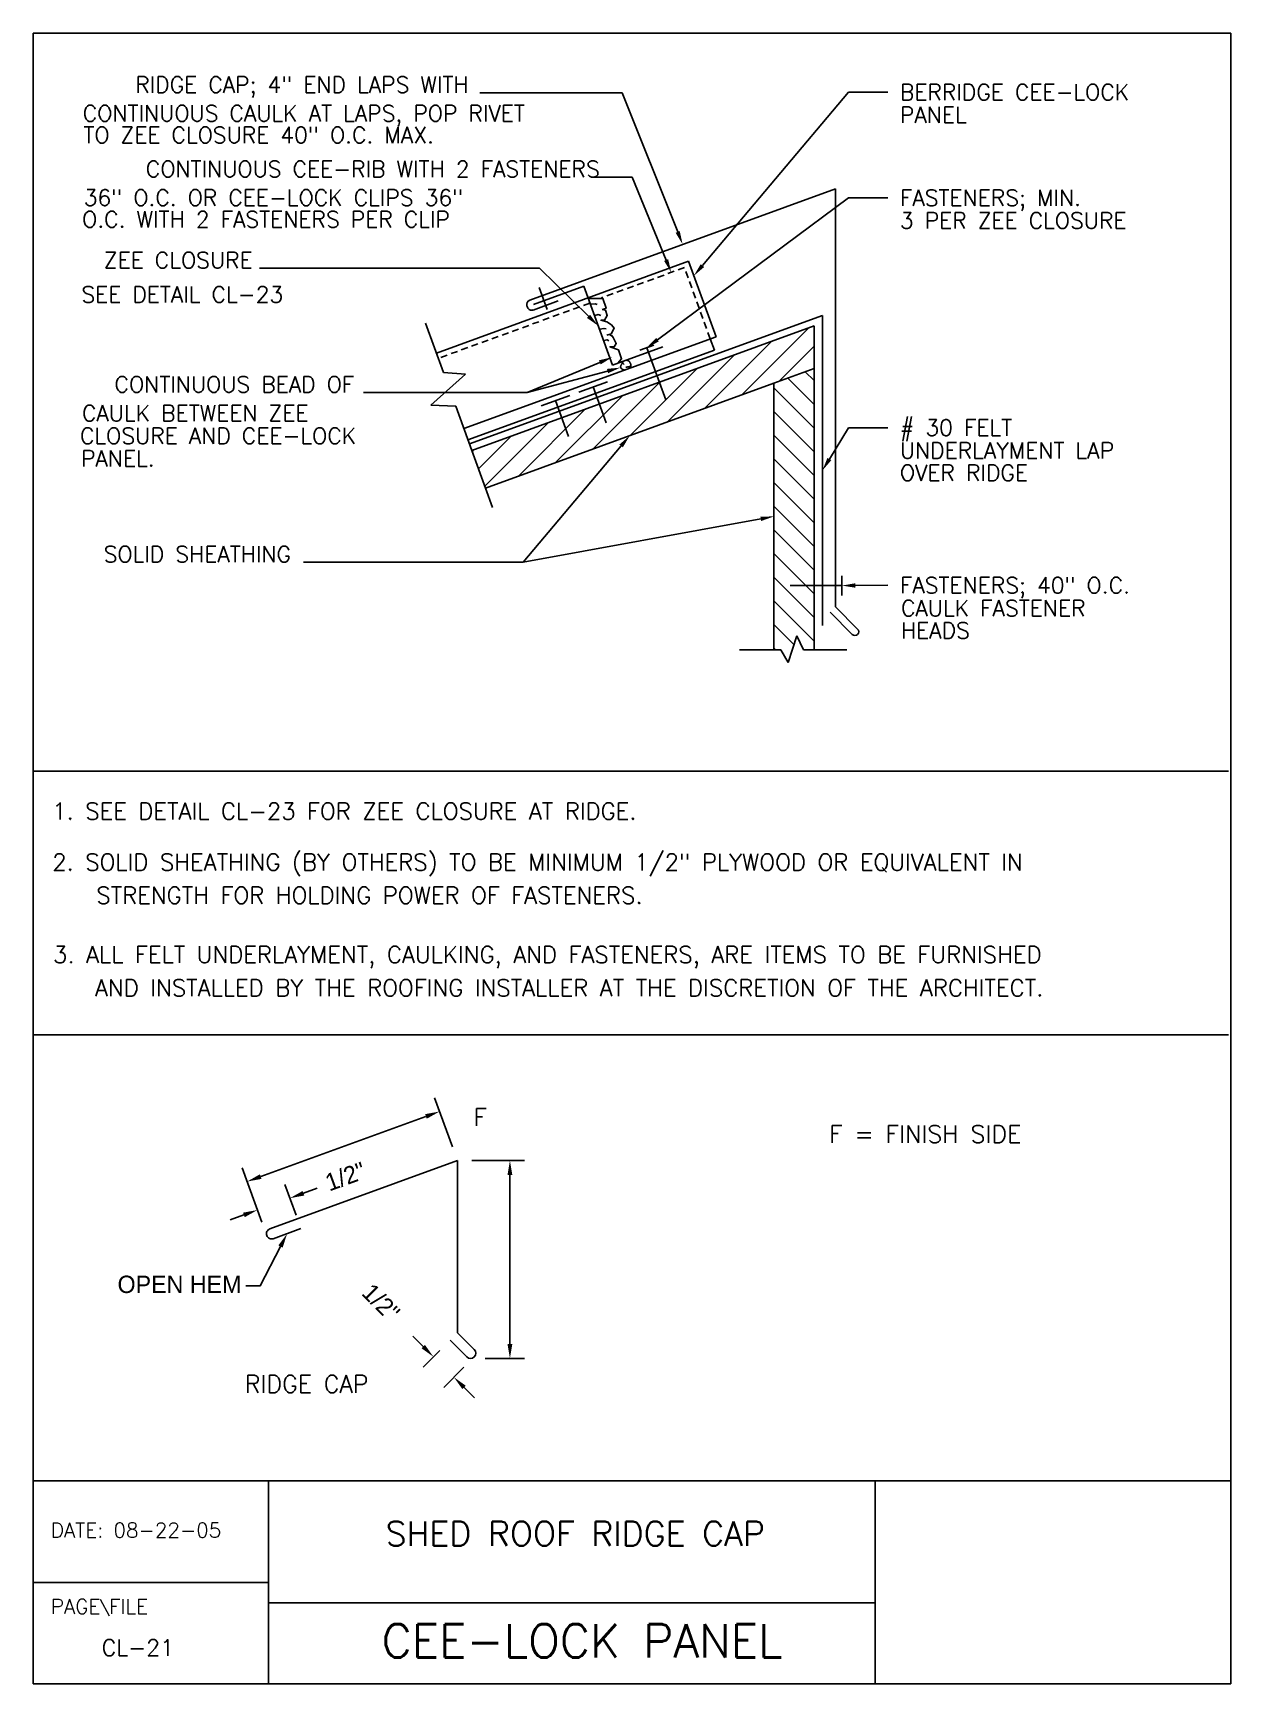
# Model space of a CAD drawing. Extents: x -3 to 26.4, y -7.6 to 33.
import ezdxf
from ezdxf.enums import TextEntityAlignment as Align

# ---------------------------------------------------------------- set-up
doc = ezdxf.new("R2010")
doc.units = 0
doc.header["$LTSCALE"] = 0.333325
doc.header["$MEASUREMENT"] = 0
doc.linetypes.add('HIDDENX2', pattern=[0.75, 0.5, -0.25])
doc.layers.get('0').update_dxf_attribs({"linetype": 'CONTINUOUS'})
for name, color, linetype in [('1', 7, 'CONTINUOUS'), ('BORDER', 7, 'CONTINUOUS'), ('CMP-FLSH', 7, 'CONTINUOUS'), ('DIM-TXT', 7, 'CONTINUOUS'), ('STRCTR', 7, 'CONTINUOUS')]:
    doc.layers.add(name, color=color, linetype=linetype)
doc.styles.add('AU101S01', font='SIMPLEX.SHX')
doc.styles.add('ROMANS', font='romans', dxfattribs={"height": 0.25})

# ---------------------------------------------------------------- blocks, each defined once
blk = doc.blocks.new('*X7')
at = {"color": 0, "linetype": 'CONTINUOUS'}
for p, q in [((42.502, 24.382), (43.757, 25.637)), ((41.807, 24.129), (43.062, 25.384)), ((43.197, 24.635), (43.853, 25.292)), ((41.112, 23.876), (42.367, 25.131)), ((40.417, 23.623), (41.672, 24.878)), ((39.028, 23.118), (40.282, 24.373)), ((39.722, 23.371), (40.977, 24.625)), ((38.333, 22.865), (39.588, 24.12)), ((37.706, 22.68), (38.893, 23.867)), ((37.588, 23.004), (38.198, 23.614)), ((37.47, 23.328), (37.503, 23.361))]:
    blk.add_line(p, q, dxfattribs=at)
blk = doc.blocks.new('*X8')
at = {"color": 0, "linetype": 'CONTINUOUS'}
for p, q in [((43.853, 24.206), (43.363, 24.696)), ((43.853, 24.648), (43.687, 24.814)), ((43.853, 23.764), (43.103, 24.514)), ((43.853, 23.322), (43.103, 24.072)), ((43.853, 22.88), (43.103, 23.63)), ((43.853, 22.438), (43.103, 23.188)), ((43.853, 21.996), (43.103, 22.746)), ((43.853, 21.554), (43.103, 22.304)), ((43.853, 21.112), (43.103, 21.862)), ((43.853, 20.67), (43.103, 21.42)), ((43.853, 20.228), (43.103, 20.978)), ((43.853, 19.786), (43.103, 20.536)), ((43.478, 19.72), (43.103, 20.095)), ((43.128, 19.627), (43.103, 19.653))]:
    blk.add_line(p, q, dxfattribs=at)

msp = doc.modelspace()

# ---------------------------------------------------------------- linework, layer by layer
at = {"color": 5, "linetype": 'CONTINUOUS'}
for p, q in [((-3.043, 33.039), (26.438, 33.039)), ((-3.043, 33.039), (-3.043, -7.583)), ((26.438, 33.039), (26.438, -7.583)), ((26.438, -2.583), (-3.043, -2.583)), ((2.752, -7.583), (2.752, -2.583)), ((17.68, -7.583), (17.68, -2.583)), ((2.752, -5.083), (-3.043, -5.083)), ((17.68, -5.583), (2.752, -5.583)), ((26.438, -7.583), (-3.043, -7.583))]:
    msp.add_line(p, q, dxfattribs=at)
at = {"layer": 'BORDER', "color": 5}
for p, q in [((-3.043, 14.873), (26.379, 14.873)), ((-3.043, 8.387), (26.379, 8.387))]:
    msp.add_line(p, q, dxfattribs=at)
at = {"layer": 'BORDER', "color": 3, "linetype": 'CONTINUOUS'}
for p, q in [((7.28, 5.63), (6.841, 6.838)), ((2.56, 4.901), (6.628, 6.381)), ((7.758, 5.295), (9.05, 5.295)), ((2.587, 3.784), (2.103, 5.114)), ((8.693, 0.783), (8.693, 4.939)), ((3.429, 3.956), (3.156, 4.704)), ((3.613, 4.492), (3.948, 4.613)), ((2.145, 3.957), (1.81, 3.836)), ((6.559, 0.72), (6.307, 0.972)), ((6.969, 0.626), (6.559, 0.216)), ((7.563, 0.213), (7.063, -0.288)), ((7.567, -0.288), (7.819, -0.54))]:
    msp.add_line(p, q, dxfattribs=at)
at = {"layer": 'BORDER', "color": 3, "linetype": 'CONTINUOUS', "extrusion": (0, 0, -1), "flags": 128}
msp.add_lwpolyline([(-3.048, 3.181), (-2.549, 2.216), (-2.193, 2.216)], dxfattribs=at)
at = {"layer": 'BORDER', "color": 3, "linetype": 'CONTINUOUS'}
for points in [[(6.607, 6.437), (6.648, 6.326), (6.962, 6.503)], [(8.634, 4.939), (8.753, 4.939), (8.693, 5.295)], [(2.54, 4.957), (2.58, 4.845), (2.225, 4.779)], [(3.592, 4.547), (3.633, 4.436), (3.278, 4.37)], [(2.125, 4.013), (2.166, 3.902), (2.48, 4.079)], [(6.601, 0.762), (6.517, 0.678), (6.811, 0.468)], [(8.634, 0.783), (8.753, 0.783), (8.693, 0.427)], [(7.609, -0.246), (7.525, -0.33), (7.315, -0.036)]]:
    msp.add_solid(points, dxfattribs=at)
at = {"layer": 'BORDER', "color": 3, "linetype": 'CONTINUOUS', "extrusion": (0, 0, -1)}
msp.add_solid([(-2.995, 3.208), (-3.211, 3.497), (-3.1, 3.153)], dxfattribs=at)
at = {"layer": 'CMP-FLSH', "color": 1, "linetype": 'CONTINUOUS'}
for p, q in [((9.18, 26.468), (16.709, 29.209)), ((16.709, 18.917), (16.709, 29.209)), ((13.088, 27.424), (6.883, 25.165)), ((13.765, 25.566), (13.088, 27.424)), ((9.88, 26.447), (9.269, 26.224)), ((10.51, 26.808), (9.271, 26.357)), ((11.216, 24.868), (10.51, 26.808)), ((9.124, 26.292), (9.112, 26.323)), ((7.56, 23.307), (13.765, 25.566)), ((7.657, 23.028), (13.726, 25.237)), ((12.454, 25.319), (11.216, 24.868)), ((13.726, 25.237), (13.624, 25.515)), ((16.577, 18.786), (17.12, 18.243)), ((17.251, 18.375), (16.709, 18.917)), ((17.251, 18.243), (17.251, 18.244)), ((2.708, 3.452), (2.709, 3.45)), ((3.551, 3.621), (2.871, 3.374)), ((7.221, 0.878), (7.635, 0.464))]:
    msp.add_line(p, q, dxfattribs=at)
at = {"layer": 'CMP-FLSH', "color": 9, "linetype": 'HIDDENX2'}
for p, q in [((12.987, 27.267), (10.946, 26.524)), ((13.624, 25.515), (12.987, 27.267)), ((10.661, 26.393), (6.931, 25.035))]:
    msp.add_line(p, q, dxfattribs=at)
at = {"layer": 'CMP-FLSH', "color": 6, "linetype": 'CONTINUOUS'}
for p, q in [((9.413, 26.78), (9.612, 26.233)), ((7.697, 22.928), (16.384, 26.09)), ((11.021, 26.256), (10.966, 26.24)), ((11.043, 26.223), (10.966, 26.24)), ((16.384, 18.46), (16.384, 26.09)), ((11.185, 25.637), (11.081, 25.603)), ((11.196, 25.592), (11.141, 25.62)), ((11.887, 25.234), (12.234, 25.361)), ((12.06, 25.297), (12.528, 24.012)), ((11.466, 24.922), (11.506, 24.887)), ((11.093, 24.46), (10.391, 24.204)), ((10.168, 24.123), (9.466, 23.868)), ((9.817, 23.995), (10.139, 23.11)), ((10.742, 24.332), (11.064, 23.447)), ((16.865, 19.685), (16.865, 19.2)), ((16.865, 19.443), (15.587, 19.443))]:
    msp.add_line(p, q, dxfattribs=at)
for points in [[(11.021, 26.256, 0), (11.062, 26.267, 0), (10.983, 26.51, 0), (10.616, 26.51, 0)], [(10.682, 26.369, 0), (10.791, 26.375, 0), (10.84, 26.358, 0)], [(10.786, 26.088, 0), (10.868, 26.11, 0), (10.928, 26.093, 0)], [(11.185, 25.637, 0), (11.259, 25.781, 0), (11.193, 25.862, 0), (11.075, 25.929, 0), (10.931, 25.97, 0), (11.022, 25.97, 0), (11.088, 26.091, 0), (11.043, 26.223, 0)], [(10.9, 25.75, 0), (11.01, 25.772, 0), (11.064, 25.761, 0)], [(11.35, 24.917, 0), (11.442, 25.025, 0), (11.364, 25.241, 0), (11.154, 25.322, 0), (11.259, 25.322, 0), (11.311, 25.403, 0), (11.232, 25.551, 0), (11.19, 25.603, 0)], [(11.004, 25.474, 0), (11.086, 25.491, 0), (11.13, 25.468, 0)], [(11.48, 24.963, 0), (11.478, 24.958, 0), (11.476, 24.953, 0), (11.474, 24.948, 0), (11.471, 24.942, 0), (11.469, 24.936, 0), (11.466, 24.93, 0), (11.464, 24.924, 0), (11.462, 24.919, 0), (11.459, 24.915, 0), (11.456, 24.908, 0), (11.451, 24.901, 0), (11.446, 24.893, 0), (11.44, 24.885, 0), (11.435, 24.877, 0), (11.43, 24.868, 0), (11.425, 24.86, 0), (11.422, 24.853, 0), (11.419, 24.846, 0), (11.419, 24.841, 0), (11.418, 24.835, 0), (11.418, 24.828, 0), (11.419, 24.821, 0), (11.419, 24.814, 0), (11.421, 24.807, 0), (11.422, 24.801, 0), (11.424, 24.795, 0), (11.426, 24.791, 0), (11.429, 24.787, 0), (11.432, 24.784, 0), (11.437, 24.78, 0), (11.442, 24.777, 0), (11.447, 24.774, 0), (11.452, 24.771, 0), (11.457, 24.768, 0), (11.462, 24.765, 0), (11.466, 24.763, 0), (11.472, 24.761, 0), (11.48, 24.758, 0), (11.488, 24.755, 0), (11.497, 24.752, 0), (11.506, 24.749, 0), (11.514, 24.746, 0), (11.52, 24.744, 0), (11.525, 24.743, 0), (11.526, 24.743, 0)], [(11.613, 24.825, 0), (11.607, 24.824, 0), (11.598, 24.823, 0), (11.589, 24.822, 0), (11.579, 24.821, 0), (11.569, 24.82, 0), (11.56, 24.819, 0), (11.553, 24.819, 0), (11.548, 24.819, 0), (11.546, 24.818, 0)], [(11.567, 24.984, 0), (11.572, 24.983, 0), (11.579, 24.982, 0), (11.586, 24.981, 0), (11.594, 24.978, 0), (11.602, 24.976, 0), (11.609, 24.973, 0), (11.616, 24.97, 0), (11.622, 24.966, 0), (11.627, 24.963, 0), (11.631, 24.959, 0), (11.635, 24.954, 0), (11.64, 24.947, 0), (11.644, 24.941, 0), (11.648, 24.934, 0), (11.652, 24.927, 0), (11.655, 24.92, 0), (11.658, 24.913, 0), (11.66, 24.908, 0), (11.661, 24.905, 0), (11.662, 24.903, 0), (11.663, 24.899, 0), (11.664, 24.896, 0), (11.665, 24.893, 0), (11.665, 24.889, 0), (11.666, 24.886, 0), (11.666, 24.883, 0), (11.667, 24.88, 0), (11.667, 24.876, 0), (11.668, 24.871, 0), (11.668, 24.865, 0), (11.669, 24.859, 0), (11.669, 24.853, 0), (11.669, 24.847, 0), (11.669, 24.841, 0), (11.668, 24.836, 0), (11.667, 24.832, 0), (11.665, 24.829, 0), (11.663, 24.825, 0), (11.66, 24.821, 0), (11.657, 24.817, 0), (11.654, 24.813, 0), (11.651, 24.81, 0), (11.649, 24.807, 0), (11.647, 24.805, 0), (11.647, 24.805, 0)], [(11.667, 24.846, 0), (11.662, 24.844, 0), (11.657, 24.841, 0), (11.65, 24.838, 0), (11.644, 24.836, 0), (11.637, 24.833, 0), (11.631, 24.831, 0), (11.624, 24.828, 0), (11.618, 24.827, 0), (11.613, 24.825, 0)]]:
    msp.add_polyline3d(points, dxfattribs=at)
at = {"layer": 'CMP-FLSH', "color": 1, "linetype": 'CONTINUOUS'}
for centre, radius, start, end in [((9.219, 26.362), 0.113, 110.0023, 199.9983), ((9.23, 26.331), 0.113, 199.9993, 290.0006), ((17.185, 18.309), 0.0927, 315.0002, 44.9982), ((17.185, 18.309), 0.0927, 225.0018, 314.9998), ((2.828, 3.493), 0.127, 199.9963, 290.0013), ((7.725, 0.555), 0.128, 225.4791, 44.5197)]:
    msp.add_arc(centre, radius, start, end, dxfattribs=at)
at = {"layer": 'DIM-TXT', "color": 3, "linetype": 'CONTINUOUS'}
for p, q in [((11.452, 31.571), (7.951, 31.571)), ((12.822, 28.145), (11.452, 31.571)), ((13.431, 27.318), (17.025, 31.584)), ((17.025, 31.584), (17.994, 31.584)), ((11.701, 29.495), (10.689, 29.495)), ((12.538, 27.454), (11.701, 29.495)), ((12.325, 25.494), (17.025, 28.986)), ((17.025, 28.986), (17.994, 28.986)), ((9.424, 27.253), (2.532, 27.253)), ((10.628, 26.069), (9.424, 27.253)), ((10.905, 24.936), (9.118, 24.196)), ((11.095, 24.722), (9.118, 24.196)), ((9.118, 24.196), (5.087, 24.196)), ((16.555, 22.557), (17.025, 23.329)), ((17.025, 23.329), (17.994, 23.329)), ((11.43, 22.88), (9.016, 20.017)), ((14.867, 21.086), (9.016, 20.017)), ((9.016, 20.017), (3.617, 20.017)), ((17.195, 19.446), (17.994, 19.45)), ((8.081, 0.427), (9.05, 0.427))]:
    msp.add_line(p, q, dxfattribs=at)
at = {"layer": 'DIM-TXT', "color": 1, "linetype": 'CONTINUOUS'}
for p, q in [((7.402, 5.295), (2.784, 3.615)), ((7.402, 5.295), (7.402, 1.059)), ((7.402, 1.059), (7.816, 0.645))]:
    msp.add_line(p, q, dxfattribs=at)
msp.add_arc((2.827, 3.495), 0.127, 109.9958, 200.0046, dxfattribs=at)
at = {"layer": 'DIM-TXT', "color": 3, "linetype": 'CONTINUOUS'}
for points in [[(12.873, 28.165), (12.771, 28.124), (12.944, 27.839)], [(12.588, 27.475), (12.487, 27.433), (12.663, 27.149)], [(13.473, 27.282), (13.389, 27.353), (13.219, 27.066)], [(10.666, 26.108), (10.589, 26.03), (10.863, 25.838)], [(12.358, 25.45), (12.292, 25.538), (12.06, 25.297)], [(10.884, 24.986), (10.926, 24.885), (11.209, 25.062)], [(11.081, 24.775), (11.109, 24.669), (11.413, 24.807)], [(11.388, 22.915), (11.472, 22.844), (11.642, 23.132)], [(16.602, 22.528), (16.508, 22.585), (16.384, 22.275)], [(14.857, 21.14), (14.877, 21.032), (15.191, 21.145)], [(17.196, 19.391), (17.194, 19.501), (16.865, 19.443)]]:
    msp.add_solid(points, dxfattribs=at)
at = {"layer": 'STRCTR', "color": 2, "linetype": 'CONTINUOUS'}
for p, q in [((7.057, 24.687), (6.615, 25.901)), ((7.601, 24.645), (6.749, 23.886)), ((7.057, 24.687), (7.601, 24.645)), ((6.749, 23.886), (7.359, 23.857)), ((7.359, 23.857), (7.755, 22.769)), ((8.093, 21.84), (7.755, 22.769)), ((8.093, 21.84), (8.265, 21.368)), ((15.545, 17.55), (15.755, 18.205)), ((15.755, 18.205), (15.92, 17.866)), ((14.342, 17.866), (15.191, 17.866)), ((15.363, 17.866), (15.191, 17.866)), ((15.363, 17.866), (15.545, 17.55)), ((15.92, 17.866), (16.18, 17.866)), ((16.18, 17.866), (16.987, 17.866))]:
    msp.add_line(p, q, dxfattribs=at)
at = {"layer": 'STRCTR', "color": 4, "linetype": 'CONTINUOUS'}
for p, q in [((16.18, 25.836), (7.755, 22.769)), ((16.18, 24.783), (16.18, 25.836)), ((16.18, 25.772), (16.18, 24.783)), ((16.18, 25.772), (16.18, 25.772)), ((16.18, 25.772), (16.18, 25.772)), ((16.18, 24.783), (15.191, 24.423)), ((16.18, 24.783), (16.18, 17.866)), ((8.093, 21.84), (15.191, 24.423)), ((15.191, 17.866), (15.191, 24.423))]:
    msp.add_line(p, q, dxfattribs=at)

# ---------------------------------------------------------------- block references
at = {"layer": 'STRCTR', "color": 4, "linetype": 'CONTINUOUS', "xscale": 1.318384119275671, "yscale": 1.318384119275671, "zscale": 1.318384119275671}
for name in ['*X7', '*X8']:
    msp.add_blockref(name, (-41.635, -8.01), dxfattribs=at)

# ---------------------------------------------------------------- texts
at = {"layer": '1', "color": 7, "style": 'AU101S01'}
for s, p in [('DATE: 08-22-05', (-2.606, -3.977)), ('PAGE\\FILE', (-2.606, -5.856))]:
    msp.add_text(s, height=0.36, dxfattribs=at).set_placement(p)
at = {"layer": 'BORDER', "color": 3, "linetype": 'CONTINUOUS'}
for rotation, p in [(20, (4.248, 4.533)), (315, (5.018, 2.009))]:
    msp.add_text('1/2"', height=0.4275, rotation=rotation, dxfattribs=at).set_placement(p)
msp.add_text('OPEN HEM', height=0.4275, dxfattribs=at).set_placement((-0.963, 2.037))
at = {"layer": 'BORDER', "color": 3, "linetype": 'CONTINUOUS', "style": 'ROMANS'}
msp.add_text('SHED ROOF RIDGE CAP', height=0.6, dxfattribs=at).set_placement((10.301, -4.183), align=Align.CENTER)
at = {"layer": 'BORDER', "color": 2, "linetype": 'CONTINUOUS', "style": 'ROMANS'}
msp.add_text('CL-21', height=0.4, dxfattribs=at).set_placement((-0.463, -6.69), align=Align.MIDDLE)
at = {"layer": 'BORDER', "color": 5, "style": 'ROMANS'}
msp.add_text('CEE-LOCK PANEL', height=0.825, dxfattribs=at).set_placement((10.47, -6.521), align=Align.MIDDLE)
at = {"layer": 'DIM-TXT', "color": 3, "linetype": 'CONTINUOUS', "style": 'ROMANS'}
for s, p in [('RIDGE CAP; 4" END LAPS WITH', (7.678, 31.571)), ('CONTINUOUS CEE-RIB WITH 2 FASTENERS', (10.905, 29.495)), ('ZEE CLOSURE', (2.363, 27.253)), ('CONTINUOUS BEAD OF', (4.863, 24.196)), ('SOLID SHEATHING', (3.307, 20.017))]:
    msp.add_text(s, height=0.39552, dxfattribs=at).set_placement(p, align=Align.RIGHT)
for s, height, p in [('BERRIDGE CEE-LOCK', 0.39552, (18.291, 31.387)), ('CONTINUOUS CAULK AT LAPS, POP RIVET', 0.39552, (-1.818, 30.866)), ('PANEL', 0.3955, (18.291, 30.826)), ('TO ZEE CLOSURE 40" O.C. MAX.', 0.39552, (-1.804, 30.332)), ('36" O.C. OR CEE-LOCK CLIPS 36"', 0.39552, (-1.796, 28.791)), ('FASTENERS; MIN.', 0.39552, (18.291, 28.788)), ('O.C. WITH 2 FASTENERS PER CLIP', 0.39552, (-1.833, 28.257)), ('3 PER ZEE CLOSURE', 0.39552, (18.291, 28.227)), ('SEE DETAIL CL-23', 0.39552, (-1.852, 26.408)), ('CAULK BETWEEN ZEE', 0.39552, (-1.839, 23.486)), ('# 30 FELT', 0.3955, (18.291, 23.132)), ('CLOSURE AND CEE-LOCK', 0.39552, (-1.886, 22.931)), ('PANEL.', 0.3955, (-1.862, 22.375)), ('UNDERLAYMENT LAP', 0.39552, (18.291, 22.571)), ('OVER RIDGE', 0.3955, (18.291, 22.022)), ('FASTENERS; 40" O.C.', 0.39552, (18.291, 19.253)), ('CAULK FASTENER', 0.39552, (18.317, 18.692)), ('HEADS', 0.3955, (18.317, 18.143)), ('1. SEE DETAIL CL-23 FOR ZEE CLOSURE AT RIDGE.', 0.41222, (-2.57, 13.686)), ('2. SOLID SHEATHING (BY OTHERS) TO BE MINIMUM 1/2" PLYWOOD OR EQUIVALENT IN', 0.41222, (-2.57, 12.432)), ('STRENGTH FOR HOLDING POWER OF FASTENERS.', 0.41222, (-1.485, 11.616)), ('3. ALL FELT UNDERLAYMENT, CAULKING, AND FASTENERS, ARE ITEMS TO BE FURNISHED', 0.41222, (-2.548, 10.157)), ('AND INSTALLED BY THE ROOFING INSTALLER AT THE DISCRETION OF THE ARCHITECT.', 0.41222, (-1.516, 9.34)), ('F', 0.428, (7.798, 6.148)), ('F = FINISH SIDE', 0.42752, (16.548, 5.735))]:
    msp.add_text(s, height=height, dxfattribs=at).set_placement(p)
at = {"layer": 'DIM-TXT', "color": 4, "linetype": 'CONTINUOUS', "style": 'ROMANS'}
msp.add_text('RIDGE CAP', height=0.4275, dxfattribs=at).set_placement((2.172, -0.416))

doc.saveas('drawing.dxf')
